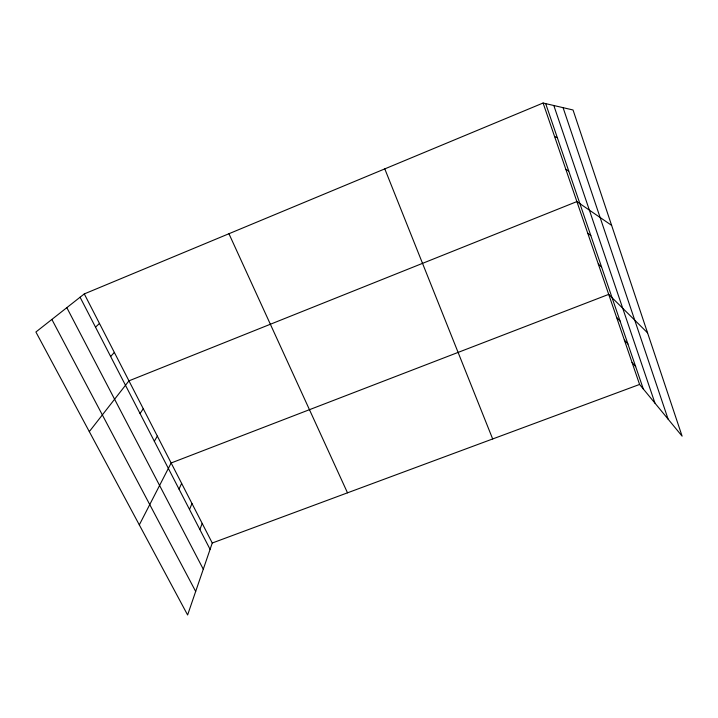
<?xml version="1.0" encoding="UTF-8"?>
<svg xmlns="http://www.w3.org/2000/svg" width="718" height="718" viewBox="0 0 718 718"><rect width="100%" height="100%" fill="white"/><g stroke="black" fill="none" stroke-linecap="round" stroke-linejoin="round"><path stroke-width="1.08" d="M84.293 293.913L212.259 543.014L187.613 614.985L35.9 332.003L84.293 293.913L543.095 103.015L573.036 109.98L682.1 436.149L639.585 384.444L543.095 103.015M199.873 529.543L202.189 523.422M189.516 509.457L191.984 503.56M179.006 489.084L181.636 483.411M139.31 524.894L171.144 462.984L608.702 294.38L647.555 332.847M154.334 441.229L157.341 436.113M140.046 413.514L143.277 408.73M89.31 431.617L128.953 380.845L576.886 201.587L611.619 225.371M110.644 356.496L114.35 352.421M95.512 327.148L99.47 323.45M212.259 543.014L639.585 384.444M554.592 136.546L557.321 137.659M565.856 169.403L568.728 170.992M587.71 233.135L590.842 235.639M598.309 264.062L601.567 266.988M616.6 317.401L620.065 321.054M624.373 340.081L627.927 344.03M632.037 362.428L635.672 366.665M51.867 319.429L195.673 591.452M66.828 307.663L203.284 569.212M80.084 297.225L210.087 549.351M228.943 233.727L347.503 492.826M384.785 168.883L492.674 438.958M545.671 103.616L643.301 388.959M553.82 105.51L654.969 403.157M563.083 107.664L668.108 419.132"/></g></svg>
